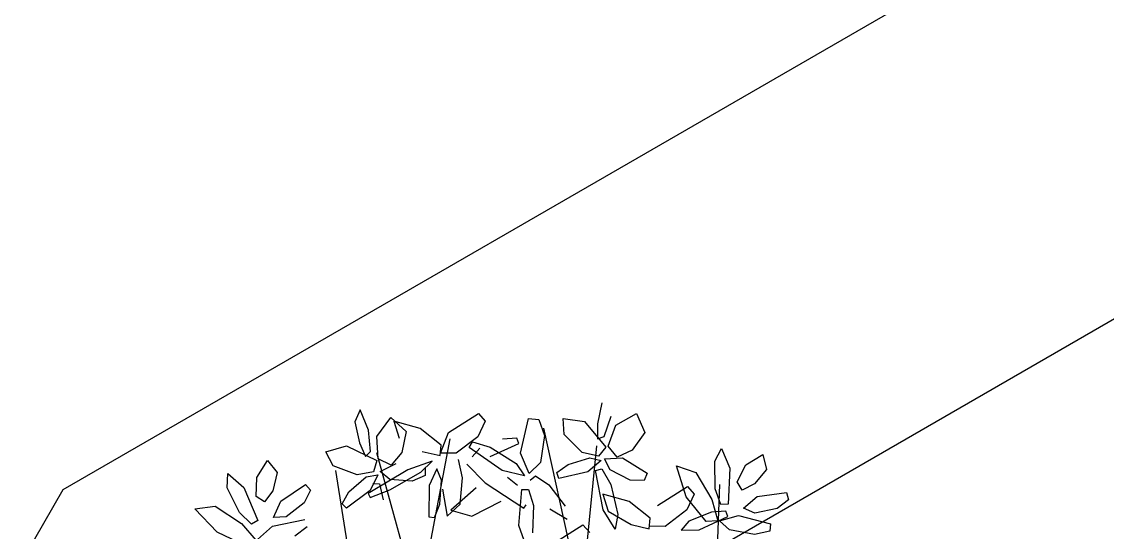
# Model space of a CAD drawing. Extents: x 8365 to 8547, y -347 to -272.
# Drawn here: x 8491.104 to 8492.829, y -304.141 to -303.329 of the extents above; entities that cross this region are included whole.
import ezdxf

# ---------------------------------------------------------------- set-up
doc = ezdxf.new("R2010")
doc.units = 0
doc.layers.get('0').update_dxf_attribs({"linetype": 'CONTINUOUS'})
doc.layers.add('1', color=7, linetype='CONTINUOUS')

msp = doc.modelspace()

# ---------------------------------------------------------------- linework, layer by layer
at = {"color": 62}
for p, q in [((8492.0257, -303.9352), (8492.0185, -303.9687)), ((8491.8294, -303.9518), (8491.8402, -303.9643)), ((8492.0479, -303.9706), (8492.0806, -303.952)), ((8492.0806, -303.952), (8492.0939, -303.9824)), ((8491.8402, -303.9643), (8491.8285, -303.9891)), ((8491.8963, -304.0151), (8491.909, -303.96)), ((8491.909, -303.96), (8491.9254, -303.9613)), ((8491.9254, -303.9613), (8491.9345, -303.9871)), ((8491.9657, -303.9854), (8491.9642, -303.96)), ((8491.9642, -303.96), (8491.9982, -303.9648)), ((8491.9982, -303.9648), (8492.0322, -304.0056)), ((8492.0185, -303.9687), (8492.0189, -303.9923)), ((8492.0291, -303.9886), (8492.0402, -303.956)), ((8492.0357, -304.004), (8492.0479, -303.9706)), ((8491.9345, -303.9871), (8491.9282, -304.03)), ((8491.9945, -304.0139), (8491.9657, -303.9854)), ((8492.0189, -303.9923), (8492.0291, -303.9886)), ((8492.0939, -303.9824), (8492.0739, -304.0102)), ((8491.8671, -304.0424), (8491.8149, -304.0062)), ((8491.8201, -303.9972), (8491.8481, -304.0054)), ((8491.8481, -304.0054), (8491.8895, -304.0314)), ((8491.8482, -304.0206), (8491.8935, -303.9998)), ((8491.8904, -303.9911), (8491.8675, -303.9927)), ((8491.8935, -303.9998), (8491.8904, -303.9911)), ((8492.0322, -304.0056), (8492.0203, -304.0196)), ((8492.0501, -304.0214), (8492.0357, -304.004)), ((8491.9103, -304.0474), (8491.8963, -304.0151)), ((8491.9719, -304.0329), (8492.0065, -304.0227)), ((8492.0203, -304.0196), (8491.9945, -304.0139)), ((8492.0065, -304.0227), (8492.0246, -304.0268)), ((8492.0301, -304.0238), (8492.0586, -304.0224)), ((8492.0739, -304.0102), (8492.0501, -304.0214)), ((8492.0586, -304.0224), (8492.0979, -304.0469)), ((8492.2051, -304.0276), (8492.2157, -304.0079)), ((8492.2157, -304.0079), (8492.229, -304.0388)), ((8492.2545, -304.0334), (8492.2817, -304.0171)), ((8492.2817, -304.0171), (8492.2872, -304.0408)), ((8491.8111, -304.0328), (8491.8401, -304.0621)), ((8491.8895, -304.0314), (8491.9026, -304.051)), ((8491.9282, -304.03), (8491.9103, -304.0474)), ((8491.9542, -304.046), (8491.9719, -304.0329)), ((8492.0246, -304.0268), (8492.0033, -304.0445)), ((8492.0156, -304.0424), (8492.0256, -304.0397)), ((8492.0256, -304.0397), (8492.0399, -304.0651)), ((8492.039, -304.0417), (8492.0301, -304.0238)), ((8492.1598, -304.0843), (8492.1442, -304.0352)), ((8492.1442, -304.0352), (8492.1751, -304.0458)), ((8492.2055, -304.0716), (8492.2051, -304.0276)), ((8492.229, -304.0388), (8492.2262, -304.096)), ((8492.2405, -304.0606), (8492.2545, -304.0334)), ((8492.2872, -304.0408), (8492.2682, -304.0639)), ((8491.9026, -304.051), (8491.8671, -304.0424)), ((8491.8918, -304.0662), (8491.8756, -304.0538)), ((8491.9117, -304.0581), (8491.9201, -304.0511)), ((8491.9201, -304.0511), (8491.9416, -304.0653)), ((8491.9574, -304.0553), (8491.9542, -304.046)), ((8492.0033, -304.0445), (8491.9574, -304.0553)), ((8492.0275, -304.1049), (8492.0156, -304.0424)), ((8492.0705, -304.0581), (8492.039, -304.0417)), ((8492.0979, -304.0469), (8492.0927, -304.0586)), ((8492.1751, -304.0458), (8492.2006, -304.0889)), ((8491.8401, -304.0621), (8491.9015, -304.1026)), ((8491.8935, -304.1298), (8491.8983, -304.0728)), ((8491.8983, -304.0728), (8491.9092, -304.0726)), ((8491.9092, -304.0726), (8491.9169, -304.098)), ((8491.9416, -304.0653), (8491.9674, -304.0991)), ((8492.0399, -304.0651), (8492.0512, -304.1126)), ((8492.0927, -304.0586), (8492.0705, -304.0581)), ((8492.1139, -304.0984), (8492.1616, -304.0679)), ((8492.1616, -304.0679), (8492.1724, -304.0804)), ((8492.2146, -304.0966), (8492.2055, -304.0716)), ((8492.2488, -304.074), (8492.2405, -304.0606)), ((8492.2682, -304.0639), (8492.2488, -304.074)), ((8491.8192, -304.1151), (8491.8655, -304.0916)), ((8492.0691, -304.0919), (8492.0273, -304.0801)), ((8492.0273, -304.0801), (8492.0357, -304.1073)), ((8492.1724, -304.0804), (8492.1607, -304.1052)), ((8492.2506, -304.1026), (8492.2724, -304.084)), ((8492.2724, -304.084), (8492.3192, -304.0776)), ((8492.3224, -304.0894), (8492.3043, -304.1028)), ((8492.3192, -304.0776), (8492.3224, -304.0894)), ((8491.9015, -304.1026), (8491.9055, -304.0971)), ((8491.9169, -304.098), (8491.9156, -304.1419)), ((8491.9707, -304.1203), (8491.9428, -304.1039)), ((8492.0468, -304.1359), (8492.0275, -304.1049)), ((8492.0357, -304.1073), (8492.0722, -304.1283)), ((8492.2262, -304.096), (8492.2146, -304.0966)), ((8492.0512, -304.1126), (8492.0468, -304.1359)), ((8491.9049, -304.1612), (8491.8935, -304.1298)), ((8491.9478, -304.1593), (8491.9955, -304.1288)), ((8491.9955, -304.1288), (8492.0063, -304.1412))]:
    msp.add_line(p, q, dxfattribs=at)
at = {"color": 60}
for p, q in [((8491.6414, -303.9462), (8491.6332, -303.9652)), ((8491.655, -303.9783), (8491.6414, -303.9462)), ((8491.7817, -303.9823), (8491.8294, -303.9518)), ((8491.6332, -303.9652), (8491.6403, -303.9987)), ((8491.6679, -303.9885), (8491.6903, -303.9582)), ((8491.6903, -303.9582), (8491.7147, -303.9806)), ((8491.7369, -303.9758), (8491.6951, -303.964)), ((8491.6951, -303.964), (8491.7035, -303.9911)), ((8491.6581, -304.0126), (8491.655, -303.9783)), ((8491.6703, -304.0239), (8491.6679, -303.9885)), ((8491.7147, -303.9806), (8491.7078, -304.0141)), ((8491.7701, -304.0025), (8491.7369, -303.9758)), ((8491.7691, -304.0151), (8491.7817, -303.9823)), ((8491.8285, -303.9891), (8491.7941, -304.0153)), ((8491.5872, -304.0129), (8491.6201, -304.0034)), ((8491.6201, -304.0034), (8491.6678, -304.0269)), ((8491.6403, -303.9987), (8491.6502, -304.0201)), ((8491.7688, -304.0189), (8491.7701, -304.0025)), ((8491.8149, -304.0062), (8491.8201, -303.9972)), ((8491.5988, -304.0354), (8491.5872, -304.0129)), ((8491.6502, -304.0201), (8491.6581, -304.0126)), ((8491.7078, -304.0141), (8491.6906, -304.034)), ((8491.74, -304.0122), (8491.7688, -304.0189)), ((8491.7941, -304.0153), (8491.7691, -304.0151)), ((8491.8319, -304.0069), (8491.8193, -304.0211)), ((8491.4771, -304.0535), (8491.4944, -304.0268)), ((8491.4944, -304.0268), (8491.5097, -304.0458)), ((8491.6367, -304.0497), (8491.5988, -304.0354)), ((8491.6678, -304.0269), (8491.6627, -304.0445)), ((8491.6906, -304.034), (8491.6703, -304.0239)), ((8491.6733, -304.0443), (8491.6987, -304.0314)), ((8491.7561, -304.0278), (8491.7172, -304.0413)), ((8491.7377, -304.0454), (8491.7561, -304.0278)), ((8491.7447, -304.0378), (8491.7447, -304.0506)), ((8491.7632, -304.0401), (8491.7512, -304.0665)), ((8491.7706, -304.0577), (8491.7632, -304.0401)), ((8491.8041, -304.0541), (8491.7977, -304.0251)), ((8491.4301, -304.0699), (8491.431, -304.0476)), ((8491.431, -304.0476), (8491.4565, -304.0695)), ((8491.4764, -304.0841), (8491.4771, -304.0535)), ((8491.5097, -304.0458), (8491.5028, -304.0749)), ((8491.6238, -304.0764), (8491.6513, -304.0529)), ((8491.6627, -304.0445), (8491.6367, -304.0497)), ((8491.6513, -304.0529), (8491.6695, -304.0493)), ((8491.7172, -304.0413), (8491.6543, -304.0794)), ((8491.6695, -304.0493), (8491.6572, -304.0742)), ((8491.6887, -304.0571), (8491.6733, -304.0443)), ((8491.6885, -304.0735), (8491.7377, -304.0454)), ((8491.7241, -304.0593), (8491.6887, -304.0571)), ((8491.7447, -304.0506), (8491.7241, -304.0593)), ((8491.7681, -304.0959), (8491.7706, -304.0577)), ((8491.8007, -304.0961), (8491.8041, -304.0541)), ((8491.4498, -304.1092), (8491.4301, -304.0699)), ((8491.4565, -304.0695), (8491.4791, -304.1221)), ((8491.5028, -304.0749), (8491.4897, -304.0924)), ((8491.5154, -304.0911), (8491.5546, -304.0648)), ((8491.5626, -304.074), (8491.5523, -304.094)), ((8491.5546, -304.0648), (8491.5626, -304.074)), ((8491.6572, -304.0742), (8491.6197, -304.1026)), ((8491.6575, -304.0853), (8491.6885, -304.0735)), ((8491.6615, -304.0631), (8491.6725, -304.064)), ((8491.6725, -304.064), (8491.6779, -304.0892)), ((8491.7512, -304.0665), (8491.7505, -304.1163)), ((8491.7725, -304.0725), (8491.7798, -304.1154)), ((8491.8257, -304.0701), (8491.7854, -304.1054)), ((8491.4897, -304.0924), (8491.4764, -304.0841)), ((8491.5039, -304.1173), (8491.5154, -304.0911)), ((8491.613, -304.0955), (8491.6238, -304.0764)), ((8491.6543, -304.0794), (8491.6575, -304.0853)), ((8491.3788, -304.1034), (8491.4111, -304.0994)), ((8491.4142, -304.1407), (8491.3788, -304.1034)), ((8491.4111, -304.0994), (8491.453, -304.1269)), ((8491.4689, -304.1277), (8491.4498, -304.1092)), ((8491.5523, -304.094), (8491.5238, -304.1162)), ((8491.6197, -304.1026), (8491.613, -304.0955)), ((8491.7596, -304.1173), (8491.7681, -304.0959)), ((8491.7798, -304.1154), (8491.8007, -304.0961)), ((8491.7854, -304.1054), (8491.8192, -304.1151)), ((8491.453, -304.1269), (8491.4759, -304.1533)), ((8491.4791, -304.1221), (8491.4689, -304.1277)), ((8491.502, -304.1313), (8491.5536, -304.1204)), ((8491.5238, -304.1162), (8491.5039, -304.1173)), ((8491.7505, -304.1163), (8491.7596, -304.1173)), ((8491.46, -304.1623), (8491.4142, -304.1407)), ((8491.4784, -304.1521), (8491.502, -304.1313)), ((8491.5575, -304.132), (8491.5379, -304.1472))]:
    msp.add_line(p, q, dxfattribs=at)
at = {"color": 44}
for p, q in [((8492.0408, -304.4619), (8491.9336, -303.9753)), ((8491.7053, -304.4115), (8491.7845, -303.9921)), ((8491.9942, -304.2382), (8492.0175, -304.0033)), ((8491.7286, -304.2326), (8491.668, -304.0145)), ((8491.654, -304.3668), (8491.6027, -304.0424)), ((8492.208, -304.2031), (8492.2133, -304.0648))]:
    msp.add_line(p, q, dxfattribs=at)
at = {"color": 64}
for p, q in [((8492.1024, -304.1186), (8492.0691, -304.0919)), ((8492.1914, -304.1237), (8492.1598, -304.0843)), ((8492.2006, -304.0889), (8492.2097, -304.1226)), ((8492.1607, -304.1052), (8492.1263, -304.1314)), ((8492.1997, -304.1088), (8492.1641, -304.123)), ((8492.2226, -304.1073), (8492.1997, -304.1088)), ((8492.2257, -304.1159), (8492.2226, -304.1073)), ((8492.269, -304.1103), (8492.2506, -304.1026)), ((8492.3043, -304.1028), (8492.269, -304.1103)), ((8492.101, -304.1351), (8492.1024, -304.1186)), ((8492.1641, -304.123), (8492.1515, -304.1372)), ((8492.1804, -304.1367), (8492.2257, -304.1159)), ((8492.2097, -304.1226), (8492.1914, -304.1237)), ((8492.2125, -304.1227), (8492.2428, -304.1143)), ((8492.2283, -304.1371), (8492.2125, -304.1227)), ((8492.2428, -304.1143), (8492.2939, -304.1271)), ((8492.2939, -304.1271), (8492.2924, -304.1392)), ((8492.0722, -304.1283), (8492.101, -304.1351)), ((8492.1263, -304.1314), (8492.1013, -304.1312)), ((8492.1515, -304.1372), (8492.1804, -304.1367)), ((8492.2681, -304.1443), (8492.2283, -304.1371)), ((8492.2924, -304.1392), (8492.2681, -304.1443))]:
    msp.add_line(p, q, dxfattribs=at)
at = {"layer": '1', "color": 1, "linetype": 'CONTINUOUS'}
for p, q in [((8491.1696, -304.0727), (8498.3783, -299.9107)), ((8491.6088, -304.5119), (8498.0266, -300.8066)), ((8489.8977, -306.2757), (8491.1696, -304.0727))]:
    msp.add_line(p, q, dxfattribs=at)

doc.saveas('drawing.dxf')
